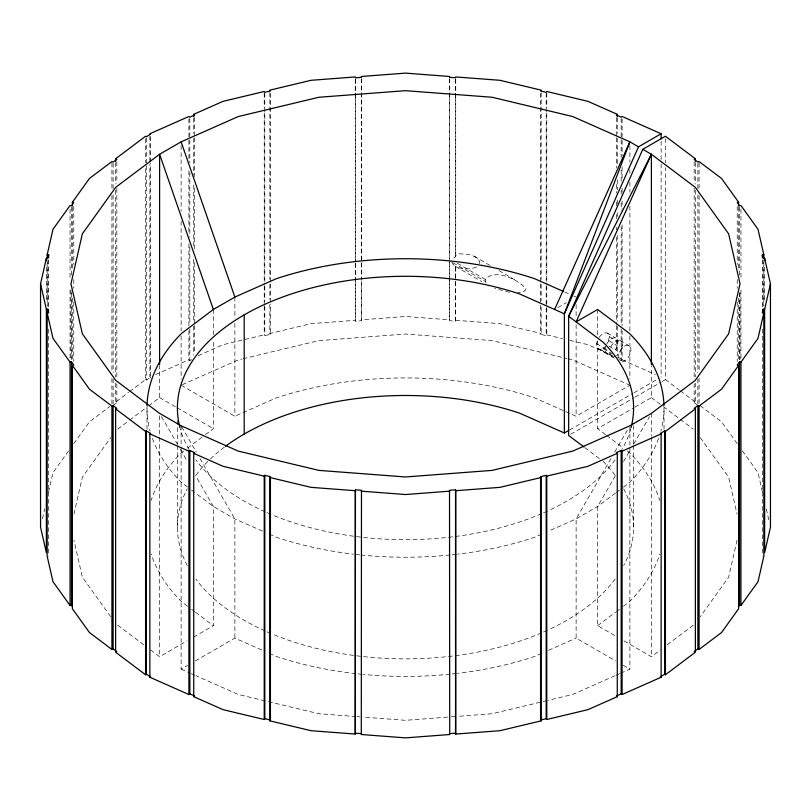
<?xml version="1.0" encoding="UTF-8"?>
<svg xmlns="http://www.w3.org/2000/svg" width="811" height="811" viewBox="0 0 811 811"><rect width="100%" height="100%" fill="white"/><g stroke="black" fill="none" stroke-linecap="round" stroke-linejoin="round"><path stroke-width="0.61" stroke-dasharray="4.05 3.04" d="M451.879 262.105L452.802 264.072L455.731 266.576L455.549 321.166L449.517 320.71L449.72 278.325M449.72 277.068L449.72 260.716M599.187 337.335A9.124 5.271 -60 0 1 609.416 336.616L608.037 342.881M606.567 344.351A9.124 5.271 -60 0 1 613.4 337.913A9.124 5.271 -60 0 1 618.023 341.583L616.644 347.848L613.957 351.69M479.575 263.636L479.646 261.689C477.75 256.702 471.85 255.141 467.126 254.198C463.973 254.603 455.802 251.897 455.549 256.671L452.72 258.902M485.901 282.917L485.211 279.369C494.923 268.259 517.56 279.359 525.569 288.209L525.457 290.125L523.855 291.605L517.763 292.822M42.486 518.665L44.706 508.943M48.548 492.095L52.989 472.641L68.631 450.835M73.943 514.083L82.357 477.182L110.691 437.697M737.057 540.268L728.643 577.168L700.309 616.654M610.906 458.651L576.124 518.908L576.124 638.105L615.62 660.904M614.708 452.082L627.988 429.07M615.336 475.814L597.626 506.49L597.626 625.687L617.374 637.091M623.558 461.571L630.522 449.527M633.685 444.043L649.489 416.661M73.801 443.627L89.443 421.821L109.972 406.382M546.776 308.373L546.776 334.852L546.198 335.663L540.572 334.314L541.16 333.503L541.16 305.767M597.099 341.553A9.124 5.271 -60 0 0 597.808 348.548L600.414 349.45L605.351 346.723M116.835 383.745L116.835 402.661L115.628 402.124L128.604 392.362M129.598 391.612L145.574 379.589L145.574 167.765M113.124 405.449L116.835 402.661M117.777 429.11L128.726 420.858M129.73 420.108L147.653 406.625M148.656 405.875L159.605 397.623L159.605 366.106M183.61 451.058L181.623 452.548A258.506 149.244 0 0 0 151.181 500.428M187.574 448.077L204.443 435.385M205.436 434.635L213.374 428.664L213.374 339.586M619.239 359.658L621.165 360.52L622.098 359.82L622.098 330.817M615.488 493.058L597.626 506.49L576.124 518.908L548.54 531.124M616.482 492.307L619.452 490.067M623.426 487.087L629.377 482.606A258.506 149.244 0 0 0 659.029 437.139M597.626 625.687L615.488 612.244M616.482 611.504L619.452 609.264M623.426 606.273L629.377 601.803A258.506 149.244 0 0 0 659.819 553.933M623.963 640.883L651.395 656.728L660.357 649.976M667.331 644.735L693.223 625.251M145.574 379.589L146.365 380.045L150.664 377.571L150.664 163.214M557.846 307.612L566.443 302.645M150.643 649.976L159.605 656.728L187.037 640.883M193.626 637.091L213.374 625.687L213.374 506.49L195.664 475.814M565.784 411.674L576.124 416.256L629.883 385.215M569.788 429.84L632.854 393.426M633.938 392.808L658.948 378.362M570.832 434.209L633.898 397.795M634.983 397.167L661.077 382.103M662.161 381.474L665.425 379.589L665.425 167.765M181.117 425.785L181.117 669.136L187.696 665.334M195.38 660.904L234.876 638.105L262.46 650.321M605.564 434.635L597.626 428.664L633.837 407.761M634.932 407.132L651.395 397.623L651.395 366.106M155.611 374.57L188.902 359.82L189.835 360.52L191.761 359.658M198.239 355.684L223.025 344.705L264.224 334.852L264.802 335.663L270.428 334.314L270.428 304.054M182.252 384.708L238.231 359.912L241.901 359.03M181.117 385.215L234.876 416.256L241.769 413.194M242.925 412.687L276.247 397.927A258.506 149.244 0 0 1 534.753 397.927L564.628 411.157M694.165 383.745L694.165 402.661L695.372 402.124L695.372 383.208M541.647 534.185L534.753 537.237A258.506 149.244 0 0 1 457.566 554.166M541.647 653.372L534.753 656.423A258.506 149.244 0 0 1 457.566 673.363M548.54 650.321L576.124 638.105M615.032 675.715L572.769 694.439L548.317 700.288M616.178 675.208L619.604 673.698M620.75 673.191L629.883 669.136L629.883 425.785M476.483 266.931C469.974 269.962 462.229 269.272 455.731 266.576L481.896 281.691M597.808 348.548L607.571 354.245L611.606 353.484L603.009 348.527M269.84 304.51L269.84 333.503L311.049 323.65L355.259 320.294L355.451 321.166L361.483 320.71L361.483 280.353M243.118 358.736L318.916 340.61L405.5 334.031L492.084 340.61L566.656 358.452M547.101 700.582L492.084 713.741L457.455 716.366M361.29 280.748L361.29 319.838L405.5 316.472L449.71 319.838M447.55 717.127L405.5 720.32L363.45 717.127M451.271 716.843L456.218 716.468M455.741 320.294L499.951 323.65L541.16 333.503M356.019 716.559L318.916 713.741L266.353 701.17M357.256 716.65L359.729 716.843M509.46 292.295L494.832 288.493M546.776 334.852L562.53 338.613M569.798 340.356L587.975 344.705L612.761 355.684M567.882 358.736L572.769 359.912L628.748 384.708M265.126 700.876L238.231 694.439L195.968 675.715M564.628 291.97L569.231 294.008M573.823 296.045L576.124 297.059M622.098 359.82L655.389 374.57M262.46 531.124L234.876 518.908L213.374 506.49L195.512 493.058M269.353 534.185L276.247 537.237A258.506 149.244 0 0 0 353.434 554.166M269.353 653.372L276.247 656.423A258.506 149.244 0 0 0 355.938 673.657M181.117 669.136L190.25 673.191M191.396 673.698L194.822 675.208M474.171 256.276L490.391 265.653M499.049 270.651L517.438 281.265M607.033 332.997L615.64 337.954M619.939 340.438L628.545 345.405M609.416 336.616L618.023 341.583M608.909 340.711L617.516 345.679M608.98 346.175L615.427 349.896M457.323 263.271L485.211 279.369M596.622 343.692L605.229 348.659M603.719 348.132L609.091 351.234M618.053 357.215L624.511 360.936M452.954 262.734L485.14 281.305M609.497 353.109L609.902 354.762L614.201 357.245M600.414 349.45L609.02 354.417M611.879 356.728L614.028 357.965M150.664 377.571L149.873 377.105L149.873 164.015M159.605 397.623L176.068 407.132M177.163 407.761L213.374 428.664M623.304 665.334L629.883 669.136M607.571 354.245L606.405 353.515A9.124 5.271 -60 0 1 605.695 346.52M665.425 379.589L679.405 390.111M680.399 390.861L695.372 402.124M694.165 402.661L696.943 404.75M651.395 397.623L662.344 405.875M663.347 406.625L679.283 418.618M680.277 419.358L693.223 429.11M606.557 435.385L623.426 448.077M627.39 451.058L629.377 452.548A258.506 149.244 0 0 1 659.819 500.428M584.832 447.631L599.998 459.046M187.574 487.087L181.623 482.606A258.506 149.244 0 0 1 151.971 437.139M191.548 490.067L194.518 492.307M187.574 606.273L181.623 601.803A258.506 149.244 0 0 1 151.181 553.933M191.548 609.264L194.518 611.504M195.512 612.244L213.374 625.687M117.777 625.251L143.669 644.735M737.199 443.627L721.557 421.821L699.082 404.912L699.082 378.433M742.369 450.835L758.011 472.641L762.452 492.095M700.309 437.697L728.643 477.182L737.057 514.083M269.84 333.503L270.428 334.314M110.691 616.654L82.357 577.168L73.943 540.268M181.745 426.88L196.292 452.082M200.094 458.651L234.876 518.908L234.876 638.105M161.511 416.661L177.315 444.043M180.478 449.527L187.442 461.571M766.294 508.943L769.345 522.314M361.29 319.838L361.483 320.71M764.631 267.123L764.631 301.165M763.84 262.379L763.84 305.25M763.121 259.672L763.121 307.592M762.33 259.976L762.33 307.886M762.33 329.104L762.33 556.072M740.95 209.289L740.95 277.372M740.95 289.983L740.95 359.334M740.037 292.649L740.037 359.476M739.541 207.099L739.541 275.193M739.541 292.842L739.541 359.668M738.618 207.302L738.618 269.09M738.618 298.083L738.618 359.871M737.219 206.379L737.219 264.376M737.219 279.511L737.219 288.341M737.219 302.209L737.219 361.463M699.082 162.818L699.082 189.298M699.082 195.603L699.082 372.127M697.876 163.356L697.876 188.578M697.876 194.873L697.876 372.665M697.876 378.97L697.876 404.182M695.372 162.555L695.372 183.996M695.372 190.291L695.372 376.912M694.165 161.835L694.165 183.266M694.165 188.304L694.165 378.707M665.425 138.762L665.425 162.717M664.006 429.313L664.006 407.984A258.506 149.244 0 0 1 660.884 431.107M661.127 141.327L661.127 162.758M661.127 164.015L661.127 377.105M651.395 413.377L651.395 436.065M651.395 437.332L651.395 656.728M633.594 425.552L633.594 444.367M633.594 445.624L633.594 527.18M629.883 145.645L629.883 162.038M629.883 169.6L629.883 173.382M629.883 182.211L629.883 192.298M629.883 206.166L629.883 330.989M629.883 336.038L629.883 378.909M622.098 118.984L622.098 139.168M622.098 140.425L622.098 155.55M622.098 166.904L622.098 179.515M622.098 188.334L622.098 192.116M622.098 200.946L622.098 208.508M622.098 224.9L622.098 325.779M621.165 118.426L621.165 138.6M621.165 139.857L621.165 157.516M621.165 170.117L621.165 181.471M621.165 190.291L621.165 194.082M621.165 202.902L621.165 210.465M621.165 226.857L621.165 323.954M621.165 328.992L621.165 360.52M617.272 118.112L617.272 133.247M617.272 138.286L617.272 166.022M617.272 179.9L617.272 189.987M617.272 200.074L617.272 203.855M617.272 212.675L617.272 216.466M617.272 235.372L617.272 321.115M617.272 326.154L617.272 355.157M616.34 117.544L616.34 136.461M616.34 137.718L616.34 167.978M616.34 184.371L616.34 193.2M616.34 202.03L616.34 205.812M616.34 214.631L616.34 219.68M616.34 227.242L616.34 229.766M616.34 237.329L616.34 324.329M616.34 325.596L616.34 353.332M597.626 309.478L597.626 335.825M597.626 340.843L597.626 428.664M576.124 304.591L576.124 317.131M576.124 324.664L576.124 416.256M546.776 92.758L546.776 107.893M546.776 112.932L546.776 284.418M546.776 285.675L546.776 307.105M546.198 93.569L546.198 281.447M546.198 286.486L546.198 306.659M546.198 307.927L546.198 335.663M541.16 92.677L541.16 279.288M541.16 284.326L541.16 300.719M540.572 93.488L540.572 282.623M540.572 283.88L540.572 304.054M540.572 305.321L540.572 334.314M455.741 79.468L455.741 254.857M455.549 79.072L455.549 95.445M455.549 96.702L455.549 256.671M455.549 266.434L455.549 280.119M455.549 281.356L455.549 321.166M449.71 79.012L449.71 94.198M449.71 95.465L449.72 258.709M449.517 78.616L449.517 261.446M449.517 262.703L449.517 279.096M449.517 280.353L449.517 320.71M361.483 78.616L361.483 261.446M361.483 262.703L361.483 279.096M361.29 79.002L361.29 261.831M361.29 263.099L361.29 279.491M355.451 79.072L355.451 95.465M355.451 96.722L355.451 261.902M355.451 263.159L355.451 321.166M355.259 79.468L355.259 262.288M355.259 263.555L355.259 279.947M355.259 281.204L355.259 320.294M270.428 93.488L270.428 282.623M270.428 283.88L270.428 302.797M269.84 92.677L269.84 279.288M269.84 284.326L269.84 299.462M264.802 93.569L264.802 281.447M264.802 286.486L264.802 301.621M264.802 306.659L264.802 335.663M264.224 92.758L264.224 107.893M264.224 112.932L264.224 284.418M264.224 285.675L264.224 304.591M264.224 305.848L264.224 334.852M234.876 297.059L234.876 318.388M234.876 323.407L234.876 416.256M213.374 309.478L213.374 334.568M194.66 117.544L194.66 136.461M194.66 137.718L194.66 176.808M194.66 188.152L194.66 251.197M194.66 262.551L194.66 324.329M194.66 325.596L194.66 353.332M193.728 118.112L193.728 133.247M193.728 138.286L193.728 174.852M193.728 184.938L193.728 247.984M193.728 259.327L193.728 321.115M193.728 326.154L193.728 355.157M189.835 118.426L189.835 138.6M189.835 139.857L189.835 162.555M189.835 172.642L189.835 236.944M189.835 247.031L189.835 323.954M189.835 328.992L189.835 360.52M188.902 118.984L188.902 139.168M188.902 140.425L188.902 160.598M188.902 170.685L188.902 233.73M188.902 243.817L188.902 325.779M188.902 330.817L188.902 359.82M181.117 145.645L181.117 211.205M181.117 221.291L181.117 330.989M181.117 336.038L181.117 378.909M177.406 420.534L177.406 444.367M177.406 445.624L177.406 527.18M159.605 415.891L159.605 436.065M159.605 437.332L159.605 656.728M150.664 136.735L150.664 161.957M149.873 136.278L149.873 162.758M146.994 429.313L146.994 407.984A258.506 149.244 0 0 0 150.116 431.107M146.365 137.961L146.365 164.44M146.365 165.697L146.365 380.045M145.574 138.762L145.574 162.717M116.835 161.835L116.835 183.266M116.835 188.304L116.835 378.707M115.628 162.555L115.628 183.996M115.628 190.291L115.628 376.912M115.628 383.208L115.628 402.124M113.124 163.356L113.124 188.578M113.124 194.873L113.124 372.665M113.124 378.97L113.124 404.182M111.918 162.818L111.918 189.298M111.918 195.603L111.918 372.127M111.918 378.433L111.918 404.912M73.781 206.379L73.781 264.376M73.781 279.511L73.781 288.341M73.781 302.209L73.781 361.463M72.382 207.302L72.382 269.09M72.382 298.083L72.382 359.871M71.459 207.099L71.459 275.193M71.459 292.842L71.459 359.668M70.962 290.125L70.962 359.476M70.05 209.289L70.05 277.372M70.05 289.983L70.05 359.334M48.67 259.976L48.67 307.886M48.67 329.104L48.67 556.072M47.879 259.672L47.879 307.592M47.16 262.379L47.16 305.25M46.369 267.123L46.369 301.165M623.72 488.851A228.094 131.686 0 0 1 623.72 565.5M615.103 579.115A228.094 131.686 0 0 1 548.388 629.823M547.243 630.35A228.094 131.686 0 0 1 542.61 632.418M541.434 632.925A228.094 131.686 0 0 1 271.928 633.928M270.742 633.432A228.094 131.686 0 0 1 266.069 631.394M264.913 630.877A228.094 131.686 0 0 1 195.897 579.115M187.28 565.5A228.094 131.686 0 0 1 187.28 488.851M195.897 475.236A228.094 131.686 0 0 1 207.961 461.327M210.475 458.884A228.094 131.686 0 0 1 224.546 447.013M603.039 461.327A228.094 131.686 0 0 1 615.103 475.236M456.319 673.515A258.506 149.244 0 0 1 451.291 674.063M450.024 674.194A258.506 149.244 0 0 1 363.5 674.438M362.243 674.316A258.506 149.244 0 0 1 357.195 673.799M630.715 428.847A228.094 131.686 0 0 1 621.966 449.487M615.103 459.928A228.094 131.686 0 0 1 548.388 510.636M547.243 511.163A228.094 131.686 0 0 1 542.61 513.231M541.434 513.728A228.094 131.686 0 0 1 271.928 514.732M270.742 514.235A228.094 131.686 0 0 1 266.069 512.197M264.913 511.68A228.094 131.686 0 0 1 195.897 459.928M189.034 449.487A228.094 131.686 0 0 1 180.285 428.847M456.319 554.318A258.506 149.244 0 0 1 451.291 554.866M450.024 554.998A258.506 149.244 0 0 1 360.976 554.998M359.709 554.866A258.506 149.244 0 0 1 354.681 554.318M610.876 346.834A9.124 5.271 -60 0 1 621.561 341.725A9.124 5.271 -60 0 1 616.624 355.583M614.931 356.516A9.124 5.271 -60 0 1 609.902 354.762M618.094 358.077A9.124 5.271 -60 0 1 623.801 346.561A9.124 5.271 -60 0 1 630.917 349.024A9.124 5.271 -60 0 1 625.22 360.54L623.537 361.473A9.124 5.271 -60 0 1 621.915 361.868"/><path stroke-width="1.22" d="M40.55 283.82L46.369 309.346L46.369 552.707L40.55 527.18L40.55 283.82L46.369 258.293L47.879 258.415L48.67 254.928L47.16 254.816L47.16 258.597M47.16 254.816L52.989 229.29L70.05 205.507L71.459 205.842L73.781 202.598L72.382 202.263L72.382 206.045M149.873 677.246L150.664 676.79L146.365 674.306L145.574 674.762L145.574 431.411L146.365 430.955L150.664 433.429L149.873 433.895L149.873 677.246L188.902 694.53L188.902 451.18L189.835 450.48L194.66 452.619L193.728 453.319L193.728 696.669L223.025 709.645L264.224 719.499L264.224 476.148L264.802 475.337L270.428 476.686L269.84 477.497L269.84 720.847L311.049 730.701L355.259 734.056L355.259 490.706L355.451 489.834L361.483 490.29L361.29 734.513L405.5 737.878L449.71 734.513L449.517 490.29L455.549 489.834L455.741 490.706L455.741 734.056L499.951 730.701L541.16 720.847L541.16 477.497L540.572 476.686L546.198 475.337L546.776 476.148L546.776 719.499L587.975 709.645L617.272 696.669L617.272 453.319L616.34 452.619L621.165 450.48L622.098 451.18L622.098 694.53L661.127 677.246L661.127 433.895L660.336 433.429L664.635 430.955L665.425 431.411L665.425 674.762L664.635 674.306L660.336 676.79L661.127 677.246M355.259 734.056L355.451 489.834M763.84 258.597L763.84 254.816L762.33 254.928L763.121 258.415L764.631 258.293L770.45 283.82L764.631 309.346L763.121 309.234L762.33 312.722L763.84 312.833L763.84 556.184L758.011 581.71L740.95 605.493L739.541 605.158L738.385 606.78M763.84 312.833L758.011 338.359L740.95 362.142L740.95 605.493M661.127 138.803L661.127 133.754L638.49 146.832L564.355 313.786L564.355 432.983L519.547 413.134A228.094 131.686 0 0 0 225.559 446.243M695.372 161.298L695.372 158.774L665.425 136.238L642.788 149.305L568.653 316.27L568.653 435.466L583.819 446.871M554.623 309.478L629.883 141.864L572.769 116.561L492.084 97.259L405.5 90.68L318.916 97.259L238.231 116.561L181.117 141.864L159.605 154.272L115.78 187.25L82.357 233.832L70.962 283.82L82.357 333.818L115.78 380.4L159.605 413.377L181.117 425.785L238.231 451.088L318.916 470.39L405.5 476.969L492.084 470.39L572.769 451.088L629.883 425.785L651.395 413.377L695.22 380.4L728.643 333.818L740.037 283.82L728.643 233.832L695.22 187.25L651.395 154.272L642.788 149.305M651.395 364.849L651.395 154.272L576.124 321.886L597.626 309.478L629.377 333.362A258.506 149.244 0 0 1 663.976 405.561M651.395 154.272L568.653 316.27L603.039 342.141A228.094 131.686 0 0 1 631.039 427.62M72.382 202.263L89.443 178.471L111.918 161.561L113.124 162.099L116.835 159.311L115.628 158.774L115.628 161.298M264.224 719.499L264.802 718.688L264.802 475.337M269.84 720.847L270.428 720.036L270.428 476.686M740.95 362.142L739.541 361.807L737.219 365.051L738.618 365.386L738.618 608.737L721.557 632.529L699.082 649.439L697.876 648.901L694.165 651.689M738.618 365.386L721.557 389.179L699.082 406.088L699.082 649.439M115.628 158.774L145.574 136.238L146.365 136.694L150.664 134.21L149.873 133.754L188.902 116.47L189.835 117.159L194.66 115.03L193.728 114.331L223.025 101.355L264.224 91.501L264.802 92.312L270.428 90.964L269.84 90.153L311.049 80.299L355.259 76.944L355.451 77.815L361.483 77.349L361.29 76.487L405.5 73.122L449.71 76.487L449.517 77.349L455.549 77.815L455.741 76.944L499.951 80.299L541.16 90.153L540.572 90.964L546.198 92.312L546.776 91.501L587.975 101.355L617.272 114.331L617.272 116.855M563.483 291.463L534.753 278.731A258.506 149.244 0 0 0 276.247 278.731L234.876 297.059L213.374 309.478L181.623 333.362A258.506 149.244 0 0 0 147.024 405.561M617.272 114.331L616.34 115.03L621.165 117.159L622.098 116.47L661.127 133.754M188.902 694.53L189.835 693.841L189.835 450.48M193.728 696.669L194.66 695.97L189.835 693.841M699.082 406.088L697.876 405.551L694.165 408.339L695.372 408.876L695.372 652.226L665.425 674.762M665.425 431.411L695.372 408.876M564.355 432.983L568.704 430.469M46.369 309.346L47.879 309.234L48.67 312.722L47.16 312.833L52.989 338.359L70.05 362.142L71.459 361.807L73.781 365.051L72.382 365.386L89.443 389.179L111.918 406.088L113.124 405.551L116.835 408.339L115.628 408.876L115.628 652.226L145.574 674.762M695.372 158.774L694.165 159.311L697.876 162.099L699.082 161.561L721.557 178.471L738.618 202.263L738.618 206.045M72.382 365.386L72.382 608.737L89.443 632.529L111.918 649.439L113.124 648.901L116.835 651.689M617.272 453.319L587.975 466.295L546.776 476.148M622.098 451.18L661.127 433.895M622.098 694.53L621.165 693.841L616.34 695.97L617.272 696.669M738.618 202.263L737.219 202.598L739.541 205.842L740.95 205.507L758.011 229.29L763.84 254.816M541.16 477.497L499.951 487.35L455.741 490.706M47.16 312.833L47.16 556.184L52.989 581.71L70.05 605.493L71.459 605.158L72.615 606.78M540.572 476.686L540.572 720.036L546.198 718.688L546.776 719.499M449.71 491.162L405.5 494.528L361.29 491.162M449.517 733.651L455.549 733.185L455.741 734.056M355.259 490.706L311.049 487.35L269.84 477.497M355.451 733.185L361.483 733.651M264.224 476.148L223.025 466.295L193.728 453.319M264.802 718.688L270.428 720.036M149.873 433.895L188.902 451.18M638.49 146.832L629.883 141.864L564.355 313.786L519.547 293.937A228.094 131.686 0 0 0 276.997 299.178A228.094 131.686 0 0 0 179.961 427.62M115.628 408.876L145.574 431.411M540.572 720.036L541.16 720.847M181.117 141.864L234.876 297.059M213.374 309.478L159.605 154.272L159.605 364.849M770.45 283.82L770.45 527.18L764.631 552.707L764.631 309.346M764.631 258.293L764.631 260.818M763.121 309.234L763.121 313.016M762.33 254.928L762.33 257.452M739.541 361.807L739.541 605.158M697.876 405.551L697.876 648.901M664.635 430.955L664.635 674.306M621.165 450.48L621.165 693.841M546.198 475.337L546.198 718.688M455.549 489.834L455.549 733.185M244.212 314.861L244.212 434.057M193.728 114.331L193.728 116.855M146.365 430.955L146.365 674.306M113.124 405.551L113.124 648.901M111.918 406.088L111.918 649.439M71.459 361.807L71.459 605.158M70.05 362.142L70.05 605.493M48.67 254.928L48.67 257.452M47.879 309.234L47.879 313.016M46.369 258.293L46.369 260.818"/></g></svg>
